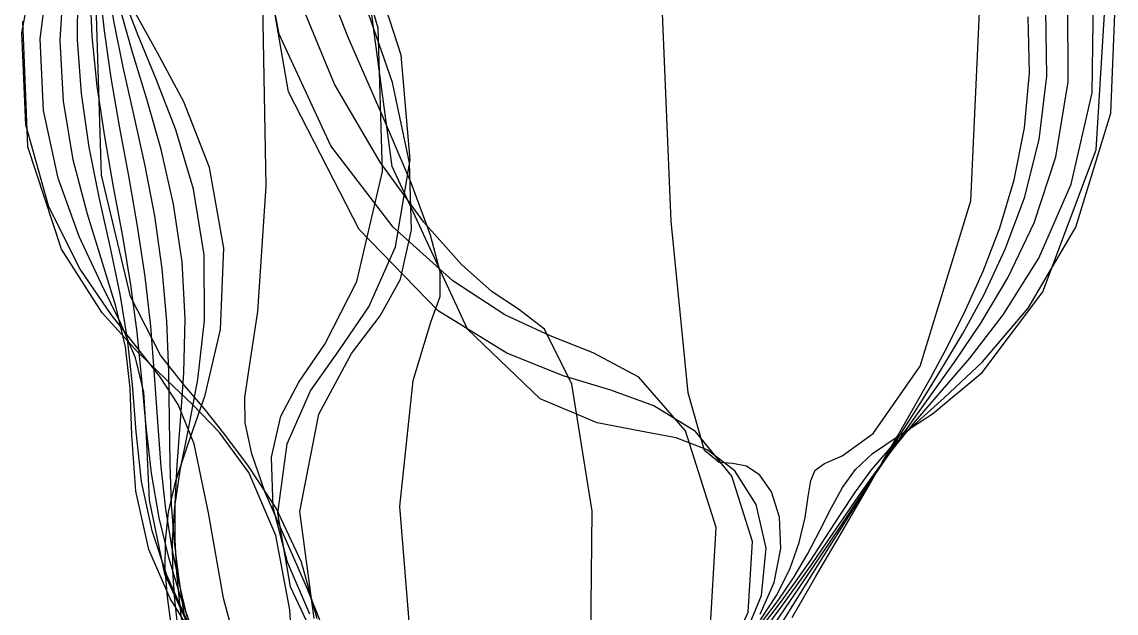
# Model space of a CAD drawing. Header units: metres. Extents: x -511 to 502, y -402 to 468.
# Drawn here: x 104.9 to 502.1, y -178.4 to 36 of the extents above; entities that cross this region are included whole.
import ezdxf

# ---------------------------------------------------------------- set-up
doc = ezdxf.new("R2010")
doc.units = ezdxf.units.M

msp = doc.modelspace()

# ---------------------------------------------------------------- linework, layer by layer
for p, q in [((198.2937, 31.540436, -573.2535), (189.22778, 78.6915, -572.9716)), ((201.65002, 10.59082, -532.1427), (190.43652, 76.30673, -527.568)), ((234.25116, 33.74768, -557.9612), (221.49072, 77.10068, -575.4009)), ((239.2843, -16.484222, -471.73257), (226.95764, 76.09244, -458.01166)), ((340.58362, -36.237762, -430.8477), (335.9159, 74.94736, -408.24484)), ((449.37097, -28.90036, -466.30292), (453.8363, 67.885895, -450.29132)), ((104.89581, 31.97821, -612.9285), (110.66498, 62.41461, -618.83417)), ((223.41254, 30.069305, -605.3301), (211.745, 59.97824, -607.4211)), ((242.54974, 23.871735, -586.9326), (231.21613, 59.399536, -594.8143)), ((494.85852, -10.39389, -532.2123), (499.03284, 58.971375, -525.54175)), ((111.58484, 29.903381, -631.48474), (114.63483, 54.667664, -634.5722)), ((500.1914, 2.846771, -581.29297), (502.08826, 52.018738, -578.83826)), ((118.777405, 29.239807, -642.4497), (120.125305, 50.408264, -644.40216)), ((125.08862, 29.54068, -649.11816), (125.27203, 48.415253, -650.5929)), ((130.41156, 30.67981, -653.18774), (129.64587, 48.022064, -654.49176)), ((134.83441, 32.699005, -655.51044), (133.17114, 48.919647, -656.84076)), ((138.35663, 35.716614, -656.5155), (135.78192, 50.975586, -658.0532)), ((147.08655, 31.050415, -652.298), (141.66718, 45.118134, -655.4162)), ((218.4209, 13.364105, -597.4402), (204.49158, 47.053253, -596.2821)), ((239.42102, 14.0383, -601.2742), (228.8562, 44.359497, -604.7268)), ((493.40332, 10.256317, -612.0044), (493.89795, 46.94812, -611.1181)), ((133.78815, -19.531586, -541.74084), (131.86627, 42.04126, -541.13995)), ((145.1477, 24.569214, -654.3204), (140.78448, 39.854248, -656.42786)), ((193.61731, -23.528625, -529.08826), (192.33307, 42.242493, -528.2637)), ((476.95935, 16.316711, -643.98), (476.51953, 40.179382, -643.94415)), ((484.7256, 14.209045, -631.3067), (484.55396, 43.13629, -631.0229)), ((107.07086, -9.351624, -581.4703), (105.266785, 36.251373, -581.8132)), ((154.18231, 24.827972, -643.09296), (146.31567, 38.898956, -649.13324)), ((470.67615, 17.460022, -652.69354), (470.1709, 37.84613, -652.76746)), ((106.32196, -1.33136, -612.1415), (104.89581, 31.97821, -612.9285)), ((137.29572, 15.720337, -654.3369), (134.83441, 32.699005, -655.51044)), ((141.67639, 19.556702, -655.0116), (138.35663, 35.716614, -656.5155)), ((235.83191, -18.273499, -557.66797), (234.25116, 33.74768, -557.9612)), ((112.792725, 3.811127, -630.56775), (111.58484, 29.903381, -631.48474)), ((119.97516, 7.28363, -641.50854), (118.777405, 29.239807, -642.4497)), ((126.490295, 10.026733, -648.16394), (125.08862, 29.54068, -649.11816)), ((132.23346, 12.679718, -652.1741), (130.41156, 30.67981, -653.18774)), ((153.65967, 15.262268, -648.7043), (147.08655, 31.050415, -652.298)), ((217.08655, -8.898712, -579.92456), (198.2937, 31.540436, -573.2535)), ((235.74359, 1.944336, -604.7066), (223.41254, 30.069305, -605.3301)), ((150.19482, 7.945252, -652.14966), (145.1477, 24.569214, -654.3204)), ((163.68958, 7.019653, -635.8216), (154.18231, 24.827972, -643.09296)), ((245.83356, -14.012421, -585.9333), (242.54974, 23.871735, -586.9326)), ((145.52655, 2.454773, -653.6125), (141.67639, 19.556702, -655.0116)), ((468.854, -2.480072, -653.2652), (470.67615, 17.460022, -652.69354)), ((474.1493, -6.67453, -645.0823), (476.95935, 16.316711, -643.98)), ((134.945, -5.599274, -651.4586), (132.23346, 12.679718, -652.1741)), ((140.36633, -1.85733, -653.35913), (137.29572, 15.720337, -654.3369)), ((160.81964, -3.121002, -644.96454), (153.65967, 15.262268, -648.7043)), ((234.90375, -14.90155, -600.3491), (218.4209, 13.364105, -597.4402)), ((245.59021, -15.108124, -600.36755), (239.42102, 14.0383, -601.2742)), ((480.17334, -12.990662, -633.47327), (484.7256, 14.209045, -631.3067)), ((129.31854, -9.400421, -647.70526), (126.490295, 10.026733, -648.16394)), ((155.41138, -10.291687, -650.13324), (150.19482, 7.945252, -652.14966)), ((227.3678, -39.32898, -550.64124), (201.65002, 10.59082, -532.1427)), ((485.7849, -22.856781, -616.4791), (493.40332, 10.256317, -612.0044)), ((123.55768, -14.060883, -641.514), (119.97516, 7.28363, -641.50854)), ((172.96674, -16.7529, -628.92334), (163.68958, 7.019653, -635.8216)), ((118.0697, -20.7305, -631.69604), (112.792725, 3.811127, -630.56775)), ((149.50964, -15.574249, -652.42993), (145.52655, 2.454773, -653.6125)), ((246.17151, -22.392334, -604.92786), (235.74359, 1.944336, -604.7066)), ((487.4226, -38.460754, -591.1351), (500.1914, 2.846771, -581.29297)), ((114.632996, -31.02478, -616.19696), (106.32196, -1.33136, -612.1415)), ((143.71088, -19.854462, -652.61194), (140.36633, -1.85733, -653.35913)), ((167.20728, -24.637878, -641.8808), (160.81964, -3.121002, -644.96454)), ((465.08496, -21.316467, -654.37146), (468.854, -2.480072, -653.2652)), ((138.1839, -23.815826, -651.0025), (134.945, -5.599274, -651.4586)), ((468.7998, -27.768799, -647.0083), (474.1493, -6.67453, -645.0823)), ((119.21771, -46.36618, -592.9476), (107.07086, -9.351624, -581.4703)), ((133.06726, -28.14264, -647.5925), (129.31854, -9.400421, -647.70526)), ((159.97559, -30.126556, -648.62274), (155.41138, -10.291687, -650.13324)), ((239.68451, -38.427246, -589.1568), (217.08655, -8.898712, -579.92456)), ((475.43933, -61.837494, -554.6781), (494.85852, -10.39389, -532.2123)), ((128.66742, -33.725037, -642.0859), (123.55768, -14.060883, -641.514)), ((153.10815, -34.36844, -651.6062), (149.50964, -15.574249, -652.42993)), ((250.80841, -36.64203, -603.366), (234.90375, -14.90155, -600.3491)), ((240.56366, -45.53949, -591.0666), (245.83356, -14.012421, -585.9333)), ((246.26996, -39.40216, -601.1355), (245.59021, -15.108124, -600.36755)), ((472.3075, -36.81601, -636.9439), (480.17334, -12.990662, -633.47327)), ((144.28888, -63.570984, -566.6037), (133.78815, -19.531586, -541.74084)), ((146.91815, -38.072662, -652.1259), (143.71088, -19.854462, -652.61194)), ((178.21027, -46.068634, -625.675), (172.96674, -16.7529, -628.92334)), ((226.49554, -58.15326, -573.1381), (235.83191, -18.273499, -557.66797)), ((266.60284, -75.408844, -513.19147), (239.2843, -16.484222, -471.73257)), ((125.72156, -41.78601, -633.88513), (118.0697, -20.7305, -631.69604)), ((141.4848, -41.74118, -650.7371), (138.1839, -23.815826, -651.0025)), ((190.50446, -69.00156, -557.75226), (193.61731, -23.528625, -529.08826)), ((253.24597, -41.39853, -604.7501), (246.17151, -22.392334, -604.92786)), ((459.90955, -38.65448, -655.8551), (465.08496, -21.316467, -654.37146)), ((474.0061, -49.72351, -623.0222), (485.7849, -22.856781, -616.4791)), ((171.0036, -48.4993, -640.5325), (167.20728, -24.637878, -641.8808)), ((461.8496, -46.47586, -649.4376), (468.7998, -27.768799, -647.0083)), ((126.086975, -53.670715, -622.1871), (114.632996, -31.02478, -616.19696)), ((137.04742, -45.904297, -647.60144), (133.06726, -28.14264, -647.5925)), ((163.02618, -50.971313, -647.9892), (159.97559, -30.126556, -648.62274)), ((430.9613, -88.83176, -512.4676), (449.37097, -28.90036, -466.30292)), ((134.1604, -51.32318, -642.6891), (128.66742, -33.725037, -642.0859)), ((155.84937, -53.55069, -651.2709), (153.10815, -34.36844, -651.6062)), ((149.6253, -56.295868, -651.92316), (146.91815, -38.072662, -652.1259)), ((255.97998, -68.80344, -571.79755), (227.3678, -39.32898, -550.64124)), ((261.3235, -57.93991, -597.56305), (239.68451, -38.427246, -589.1568)), ((242.37775, -57.27594, -601.2666), (246.26996, -39.40216, -601.1355)), ((264.42566, -52.01178, -604.83813), (250.80841, -36.64203, -603.366)), ((346.74048, -98.56818, -491.79755), (340.58362, -36.237762, -430.8477)), ((453.88293, -54.372955, -657.5552), (459.90955, -38.65448, -655.8551)), ((462.8086, -56.771423, -641.0295), (472.3075, -36.81601, -636.9439)), ((470.18042, -67.86932, -603.9743), (487.4226, -38.460754, -591.1351)), ((133.77283, -59.0625, -635.9232), (125.72156, -41.78601, -633.88513)), ((144.4184, -59.29355, -650.5905), (141.4848, -41.74118, -650.7371)), ((256.72235, -54.644318, -602.16974), (253.24597, -41.39853, -604.7501)), ((134.01056, -69.53665, -606.93835), (119.21771, -46.36618, -592.9476)), ((140.59937, -62.74048, -647.5021), (137.04742, -45.904297, -647.60144)), ((176.95679, -75.50726, -628.1958), (178.21027, -46.068634, -625.675)), ((230.88782, -67.368256, -597.5289), (240.56366, -45.53949, -591.0666)), ((454.16846, -62.798645, -652.07355), (461.8496, -46.47586, -649.4376)), ((139.00818, -67.11005, -642.7907), (134.1604, -51.32318, -642.6891)), ((164.15375, -71.708374, -648.40515), (163.02618, -50.971313, -647.9892)), ((171.24292, -72.32547, -641.4882), (171.0036, -48.4993, -640.5325)), ((461.09033, -70.27643, -630.0818), (474.0061, -49.72351, -623.0222)), ((137.32672, -70.05246, -627.3553), (126.086975, -53.670715, -622.1871)), ((157.51508, -72.57721, -651.4811), (155.84937, -53.55069, -651.2709)), ((256.78278, -63.552948, -594.3362), (256.72235, -54.644318, -602.16974)), ((275.5915, -61.883423, -602.89166), (264.42566, -52.01178, -604.83813)), ((447.46948, -68.558136, -659.33704), (453.88293, -54.372955, -657.5552)), ((140.83362, -73.323944, -636.7898), (133.77283, -59.0625, -635.9232)), ((146.73297, -76.53693, -650.52167), (144.4184, -59.29355, -650.5905)), ((151.65192, -74.30911, -652.0136), (149.6253, -56.295868, -651.92316)), ((214.87622, -80.82599, -590.4242), (226.49554, -58.15326, -573.1381)), ((234.97894, -70.54495, -598.13947), (242.37775, -57.27594, -601.2666)), ((280.17993, -70.18814, -603.1582), (261.3235, -57.93991, -597.56305)), ((453.01648, -73.24457, -645.1784), (462.8086, -56.771423, -641.0295)), ((143.27332, -79.03473, -647.1316), (140.59937, -62.74048, -647.5021)), ((285.19415, -68.13812, -594.94476), (275.5915, -61.883423, -602.89166)), ((446.38892, -77.04794, -654.6984), (454.16846, -62.798645, -652.07355)), ((453.40723, -91.13019, -579.79346), (475.43933, -61.837494, -554.6781)), ((142.4721, -81.84454, -641.9414), (139.00818, -67.11005, -642.7907)), ((155.27124, -84.88922, -591.90906), (144.28888, -63.570984, -566.6037)), ((220.14807, -82.8815, -601.48944), (230.88782, -67.368256, -597.5289)), ((253.3498, -72.913086, -577.8105), (256.78278, -63.552948, -594.3362)), ((146.8714, -83.65787, -617.61414), (134.01056, -69.53665, -606.93835)), ((146.9848, -82.37921, -630.18823), (137.32672, -70.05246, -627.3553)), ((187.367, -89.67459, -585.7052), (190.50446, -69.00156, -557.75226)), ((224.49866, -84.26999, -590.05444), (234.97894, -70.54495, -598.13947)), ((280.97858, -84.18808, -589.0151), (255.97998, -68.80344, -571.79755)), ((296.65558, -77.90076, -604.7272), (280.17993, -70.18814, -603.1582)), ((294.59247, -75.480316, -577.59595), (285.19415, -68.13812, -594.94476)), ((440.99854, -81.410034, -661.10516), (447.46948, -68.558136, -659.33704)), ((448.94385, -85.91467, -636.6719), (461.09033, -70.27643, -630.0818)), ((453.56128, -87.26697, -616.3074), (470.18042, -67.86932, -603.9743)), ((146.11249, -85.77435, -635.60114), (140.83362, -73.323944, -636.7898)), ((153.0774, -91.926575, -652.39984), (151.65192, -74.30911, -652.0136)), ((158.2503, -90.90753, -652.192), (157.51508, -72.57721, -651.4811)), ((163.68555, -91.20416, -649.71735), (164.15375, -71.708374, -648.40515)), ((168.75208, -93.66748, -644.24023), (171.24292, -72.32547, -641.4882)), ((246.87744, -94.02417, -552.28015), (253.3498, -72.913086, -577.8105)), ((293.04547, -100.65753, -552.7644), (266.60284, -75.408844, -513.19147)), ((443.72058, -87.015045, -649.0607), (453.01648, -73.24457, -645.1784)), ((145.00647, -95.43787, -646.5004), (143.27332, -79.03473, -647.1316)), ((148.46887, -93.63223, -650.5617), (146.73297, -76.53693, -650.52167)), ((171.37384, -99.38913, -634.59784), (176.95679, -75.50726, -628.1958)), ((304.49744, -95.338684, -550.32117), (294.59247, -75.480316, -577.59595)), ((312.3059, -83.960205, -601.11414), (296.65558, -77.90076, -604.7272)), ((438.88245, -89.648346, -657.1833), (446.38892, -77.04794, -654.6984)), ((144.22577, -96.8309, -639.9208), (142.4721, -81.84454, -641.9414)), ((154.98529, -92.588776, -629.72504), (146.9848, -82.37921, -630.18823)), ((205.4585, -94.60297, -602.46185), (214.87622, -80.82599, -590.4242)), ((209.68884, -97.75223, -601.9944), (220.14807, -82.8815, -601.48944)), ((434.66956, -93.16315, -662.8019), (440.99854, -81.410034, -661.10516)), ((149.14624, -98.25021, -631.50525), (146.11249, -85.77435, -635.60114)), ((157.43768, -93.802216, -623.80115), (146.8714, -83.65787, -617.61414)), ((163.93866, -95.82315, -608.7484), (155.27124, -84.88922, -591.90906)), ((212.62689, -106.26077, -578.56323), (224.49866, -84.26999, -590.05444)), ((301.41724, -92.295105, -600.7224), (280.97858, -84.18808, -589.0151)), ((328.80438, -92.88782, -591.38666), (312.3059, -83.960205, -601.11414)), ((435.2439, -98.88211, -652.5358), (443.72058, -87.015045, -649.0607)), ((438.33118, -98.29825, -642.3844), (448.94385, -85.91467, -636.6719)), ((439.6903, -100.33591, -626.6556), (453.56128, -87.26697, -616.3074)), ((158.47974, -108.17276, -653.2847), (158.2503, -90.90753, -652.192)), ((162.43616, -108.841705, -651.5584), (163.68555, -91.20416, -649.71735)), ((185.80243, -100.236206, -603.6695), (187.367, -89.67459, -585.7052)), ((413.92615, -113.309204, -555.6269), (430.9613, -88.83176, -512.4676)), ((431.8109, -101.00775, -659.47003), (438.88245, -89.648346, -657.1833)), ((435.46753, -106.15198, -600.56494), (453.40723, -91.13019, -579.79346)), ((150.00208, -110.69983, -650.84503), (148.46887, -93.63223, -650.5617)), ((154.21661, -108.989746, -653.0874), (153.0774, -91.926575, -652.39984)), ((161.67157, -102.740875, -624.77734), (154.98529, -92.588776, -629.72504)), ((166.8902, -102.858185, -625.66345), (157.43768, -93.802216, -623.80115)), ((165.3197, -111.62695, -647.70526), (168.75208, -93.66748, -644.24023)), ((198.8617, -106.97043, -609.27203), (205.4585, -94.60297, -602.46185)), ((242.12537, -139.70471, -533.3298), (246.87744, -94.02417, -552.28015)), ((318.6317, -97.5943, -607.2236), (301.41724, -92.295105, -600.7224)), ((345.72913, -112.23978, -577.4211), (328.80438, -92.88782, -591.38666)), ((428.5813, -104.03439, -664.3992), (434.66956, -93.16315, -662.8019)), ((144.80719, -113.89847, -637.23694), (144.22577, -96.8309, -639.9208)), ((146.33069, -112.630066, -645.9427), (145.00647, -95.43787, -646.5004)), ((150.07623, -114.17557, -624.5642), (149.14624, -98.25021, -631.50525)), ((171.19629, -104.31641, -618.272), (163.93866, -95.82315, -608.7484)), ((201.14026, -116.9769, -600.6725), (209.68884, -97.75223, -601.9944)), ((311.91766, -141.44598, -529.6067), (304.49744, -95.338684, -550.32117)), ((334.30475, -103.2655, -609.1371), (318.6317, -97.5943, -607.2236)), ((352.63196, -119.38806, -544.1415), (346.74048, -98.56818, -491.79755)), ((427.61133, -109.48892, -655.5837), (435.2439, -98.88211, -652.5358)), ((429.3047, -108.76425, -647.17096), (438.33118, -98.29825, -642.3844)), ((167.41272, -117.02875, -614.674), (161.67157, -102.740875, -624.77734)), ((165.31403, -116.968994, -641.5364), (171.37384, -99.38913, -634.59784)), ((176.58954, -112.929504, -623.17004), (166.8902, -102.858185, -625.66345)), ((185.99054, -109.44684, -613.80457), (185.80243, -100.236206, -603.6695)), ((313.66602, -109.354034, -580.9286), (293.04547, -100.65753, -552.7644)), ((349.35248, -112.53113, -607.38605), (334.30475, -103.2655, -609.1371)), ((425.20166, -111.454254, -661.54706), (431.8109, -101.00775, -659.47003)), ((428.76904, -110.09271, -634.8457), (439.6903, -100.33591, -626.6556)), ((178.56049, -113.57547, -622.7784), (171.19629, -104.31641, -618.272)), ((195.44672, -121.83508, -613.0133), (198.8617, -106.97043, -609.27203)), ((205.7547, -141.49765, -572.0234), (212.62689, -106.26077, -578.56323)), ((422.583, -114.496155, -615.9534), (435.46753, -106.15198, -600.56494)), ((422.766, -114.19998, -665.8884), (428.5813, -104.03439, -664.3992)), ((151.9201, -127.60098, -651.5759), (150.00208, -110.69983, -650.84503)), ((155.48383, -125.322174, -654.0831), (154.21661, -108.989746, -653.0874)), ((158.69397, -124.21658, -654.6226), (158.47974, -108.17276, -653.2847)), ((161.21216, -124.596375, -653.5652), (162.43616, -108.841705, -651.5584)), ((188.30664, -120.60242, -619.28436), (185.99054, -109.44684, -613.80457)), ((329.49304, -112.43686, -599.0698), (313.66602, -109.354034, -580.9286)), ((420.2318, -118.43497, -641.2152), (428.76904, -110.09271, -634.8457)), ((420.7019, -119.27997, -658.24554), (427.61133, -109.48892, -655.5837)), ((421.59106, -118.20651, -651.14734), (429.3047, -108.76425, -647.17096)), ((146.2602, -134.12848, -635.80505), (144.80719, -113.89847, -637.23694)), ((148.36823, -130.69846, -646.13995), (146.33069, -112.630066, -645.9427)), ((151.24951, -137.44577, -618.9277), (150.07623, -114.17557, -624.5642)), ((162.33954, -126.70862, -651.03613), (165.3197, -111.62695, -647.70526)), ((187.23474, -127.368744, -616.8048), (176.58954, -112.929504, -623.17004)), ((187.20062, -125.13519, -623.89264), (178.56049, -113.57547, -622.7784)), ((342.4024, -114.87323, -610.1115), (329.49304, -112.43686, -599.0698)), ((353.6883, -119.12045, -616.32935), (342.4024, -114.87323, -610.1115)), ((356.898, -147.37637, -568.93567), (345.72913, -112.23978, -577.4211)), ((362.6034, -128.70618, -604.16986), (349.35248, -112.53113, -607.38605)), ((402.67883, -121.30472, -586.23236), (413.92615, -113.309204, -555.6269)), ((413.69092, -120.52609, -626.9933), (422.583, -114.496155, -615.9534)), ((417.21912, -123.789764, -667.27234), (422.766, -114.19998, -665.8884)), ((419.01282, -121.22186, -663.42773), (425.20166, -111.454254, -661.54706)), ((160.79596, -130.43799, -647.2535), (165.31403, -116.968994, -641.5364)), ((172.68188, -141.96335, -605.0048), (167.41272, -117.02875, -614.674)), ((197.84302, -142.095, -601.1361), (201.14026, -116.9769, -600.6725)), ((363.66217, -126.823395, -619.50885), (353.6883, -119.12045, -616.32935)), ((413.3452, -126.39172, -646.2066), (420.2318, -118.43497, -641.2152)), ((414.8236, -127.14072, -654.4784), (421.59106, -118.20651, -651.14734)), ((193.20654, -134.60742, -622.4458), (188.30664, -120.60242, -619.28436)), ((196.14453, -140.06345, -616.06104), (195.44672, -121.83508, -613.0133)), ((357.9751, -123.78024, -578.80084), (352.63196, -119.38806, -544.1415)), ((396.20288, -124.16492, -606.4539), (402.67883, -121.30472, -586.23236)), ((407.4674, -126.345856, -634.9424), (413.69092, -120.52609, -626.9933)), ((413.1775, -130.46085, -665.1357), (419.01282, -121.22186, -663.42773)), ((414.34863, -128.5249, -660.58466), (420.7019, -119.27997, -658.24554)), ((157.19922, -140.7023, -655.36957), (155.48383, -125.322174, -654.0831)), ((159.25568, -139.02823, -656.0887), (158.69397, -124.21658, -654.6226)), ((160.40448, -139.83057, -653.86066), (162.33954, -126.70862, -651.03613)), ((160.51196, -138.76624, -655.50116), (161.21216, -124.596375, -653.5652)), ((197.16565, -140.3872, -623.20734), (187.20062, -125.13519, -623.89264)), ((363.02014, -124.184235, -600.50745), (357.9751, -123.78024, -578.80084)), ((367.96478, -125.14557, -614.0648), (363.02014, -124.184235, -600.50745)), ((371.39685, -138.94986, -621.43896), (363.66217, -126.823395, -619.50885)), ((372.76324, -128.34158, -622.6062), (367.96478, -125.14557, -614.0648)), ((391.22888, -130.3576, -628.6917), (392.83093, -126.59155, -619.76025)), ((392.83093, -126.59155, -619.76025), (396.20288, -124.16492, -606.4539)), ((402.77368, -132.84824, -640.81824), (407.4674, -126.345856, -634.9424)), ((407.43884, -134.42386, -650.2182), (413.3452, -126.39172, -646.2066)), ((411.9215, -132.8942, -668.5586), (417.21912, -123.789764, -667.27234)), ((152.1278, -148.5606, -647.6885), (148.36823, -130.69846, -646.13995)), ((154.68665, -143.82849, -652.8936), (151.9201, -127.60098, -651.5759)), ((158.1247, -141.83688, -651.4704), (160.79596, -130.43799, -647.2535)), ((197.08282, -150.25226, -611.35724), (187.23474, -127.368744, -616.8048)), ((370.12573, -152.3741, -603.6016), (362.6034, -128.70618, -604.16986)), ((376.99817, -134.45767, -628.166), (372.76324, -128.34158, -622.6062)), ((390.3263, -136.05383, -634.9337), (391.22888, -130.3576, -628.6917)), ((407.63367, -139.26047, -666.6957), (413.1775, -130.46085, -665.1357)), ((408.3971, -137.36261, -662.66406), (414.34863, -128.5249, -660.58466)), ((408.66345, -135.80951, -657.3224), (414.8236, -127.14072, -654.4784)), ((150.99127, -155.2752, -637.88354), (146.2602, -134.12848, -635.80505)), ((200.41193, -151.17528, -625.0085), (193.20654, -134.60742, -622.4458)), ((379.84882, -143.56244, -632.2205), (376.99817, -134.45767, -628.166)), ((398.70532, -140.27185, -645.36914), (402.77368, -132.84824, -640.81824)), ((401.9884, -142.638, -653.56323), (407.43884, -134.42386, -650.2182)), ((406.85193, -141.5745, -669.75586), (411.9215, -132.8942, -668.5586)), ((156.77509, -164.2103, -622.0901), (151.24951, -137.44577, -618.9277)), ((160.50732, -151.70871, -657.25464), (160.51196, -138.76624, -655.50116)), ((375.05817, -154.89197, -623.99036), (371.39685, -138.94986, -621.43896)), ((389.1975, -143.66544, -639.6291), (390.3263, -136.05383, -634.9337)), ((402.73364, -145.84865, -664.53656), (408.3971, -137.36261, -662.66406)), ((402.85327, -144.27911, -659.80804), (408.66345, -135.80951, -657.3224)), ((156.97888, -152.32086, -654.44244), (158.1247, -141.83688, -651.4704)), ((159.44897, -154.91881, -656.8785), (157.19922, -140.7023, -655.36957)), ((160.31323, -152.67049, -657.59186), (159.25568, -139.02823, -656.0887)), ((159.56824, -151.74515, -656.1173), (160.40448, -139.83057, -653.86066)), ((178.11316, -172.91548, -609.38605), (172.68188, -141.96335, -605.0048)), ((201.28082, -159.96947, -620.1414), (196.14453, -140.06345, -616.06104)), ((206.4331, -159.8823, -623.4579), (197.16565, -140.3872, -623.20734)), ((202.3717, -168.86623, -606.4346), (197.84302, -142.095, -601.1361)), ((210.95093, -180.34921, -579.9466), (205.7547, -141.49765, -572.0234)), ((246.51782, -193.3974, -546.3447), (242.12537, -139.70471, -533.3298)), ((311.33258, -196.32259, -543.35156), (311.91766, -141.44598, -529.6067)), ((394.60022, -148.46558, -649.12146), (398.70532, -140.27185, -645.36914)), ((396.64612, -150.93684, -656.4652), (401.9884, -142.638, -653.56323)), ((401.99243, -149.87433, -670.8722), (406.85193, -141.5745, -669.75586)), ((402.33533, -147.66985, -668.1289), (407.63367, -139.26047, -666.6957)), ((158.3175, -158.74059, -654.7342), (154.68665, -143.82849, -652.8936)), ((380.3463, -154.96205, -635.88965), (379.84882, -143.56244, -632.2205)), ((387.09705, -152.72755, -643.55884), (389.1975, -143.66544, -639.6291)), ((397.2334, -152.52086, -662.0285), (402.85327, -144.27911, -659.80804)), ((397.29065, -153.99524, -666.24133), (402.73364, -145.84865, -664.53656)), ((157.51862, -164.58267, -650.47723), (152.1278, -148.5606, -647.6885)), ((202.18799, -177.2258, -615.63007), (197.08282, -150.25226, -611.35724)), ((354.59918, -187.03325, -577.525), (356.898, -147.37637, -568.93567)), ((390.06372, -157.0565, -652.4176), (394.60022, -148.46558, -649.12146)), ((397.255, -155.71877, -669.452), (402.33533, -147.66985, -668.1289)), ((397.3329, -157.82808, -671.9142), (401.99243, -149.87433, -670.8722)), ((156.96509, -162.4436, -656.48), (156.97888, -152.32086, -654.44244)), ((159.65411, -162.9426, -657.8686), (159.56824, -151.74515, -656.1173)), ((161.81836, -165.25186, -659.0613), (160.31323, -152.67049, -657.59186)), ((161.14502, -163.73064, -658.7907), (160.50732, -151.70871, -657.25464)), ((208.38135, -169.05992, -628.3264), (200.41193, -151.17528, -625.0085)), ((368.47003, -177.98587, -609.12524), (370.12573, -152.3741, -603.6016)), ((373.3999, -171.95949, -628.41223), (375.05817, -154.89197, -623.99036)), ((383.61407, -162.45937, -647.2027), (387.09705, -152.72755, -643.55884)), ((391.23938, -159.13542, -659.06714), (396.64612, -150.93684, -656.4652)), ((391.73474, -160.4732, -664.04456), (397.2334, -152.52086, -662.0285)), ((392.04004, -161.80096, -667.805), (397.29065, -153.99524, -666.24133)), ((158.66895, -173.0803, -643.1071), (150.99127, -155.2752, -637.88354)), ((162.4049, -171.96638, -656.8523), (158.3175, -158.74059, -654.7342)), ((162.08508, -167.87456, -658.4964), (159.44897, -154.91881, -656.8785)), ((377.9403, -167.23236, -639.85724), (380.3463, -154.96205, -635.88965)), ((384.9779, -165.60803, -655.44696), (390.06372, -157.0565, -652.4176)), ((392.3817, -163.43025, -670.677), (397.255, -155.71877, -669.452)), ((392.8667, -165.46721, -672.8871), (397.3329, -157.82808, -671.9142)), ((157.76398, -172.48451, -657.82214), (156.96509, -162.4436, -656.48)), ((209.42175, -178.76544, -625.7601), (201.28082, -159.96947, -620.1414)), ((212.10059, -180.50987, -627.5868), (206.4331, -159.8823, -623.4579)), ((378.77765, -172.02084, -650.76855), (383.61407, -162.45937, -647.2027)), ((385.7433, -167.05191, -661.44775), (391.23938, -159.13542, -659.06714)), ((386.3529, -168.08313, -665.8917), (391.73474, -160.4732, -664.04456)), ((386.98254, -169.26857, -669.2449), (392.04004, -161.80096, -667.805)), ((165.96796, -184.11563, -632.7139), (156.77509, -164.2103, -622.0901)), ((163.49481, -177.95148, -653.7905), (157.51862, -164.58267, -650.47723)), ((160.41998, -173.73555, -659.2047), (159.65411, -162.9426, -657.8686)), ((162.25397, -175.07903, -660.11194), (161.14502, -163.73064, -658.7907)), ((163.60071, -176.92268, -660.4442), (161.81836, -165.25186, -659.0613)), ((379.4469, -173.7604, -658.28485), (384.9779, -165.60803, -655.44696)), ((387.71497, -170.82867, -671.8125), (392.3817, -163.43025, -670.677)), ((388.59253, -172.82338, -673.7952), (392.8667, -165.46721, -672.8871)), ((164.83948, -179.63644, -660.10297), (162.08508, -167.87456, -658.4964)), ((212.7702, -190.9317, -615.94073), (202.3717, -168.86623, -606.4346)), ((215.14612, -186.06905, -633.1534), (208.38135, -169.05992, -628.3264)), ((372.93085, -178.791, -644.2731), (377.9403, -167.23236, -639.85724)), ((380.22516, -174.56224, -663.6422), (385.7433, -167.05191, -661.44775)), ((381.12164, -175.32645, -667.5893), (386.3529, -168.08313, -665.8917)), ((382.13086, -176.41277, -670.57214), (386.98254, -169.26857, -669.2449)), ((159.12659, -182.64124, -658.6396), (157.76398, -172.48451, -657.82214)), ((166.80176, -186.13907, -649.04767), (158.66895, -173.0803, -643.1071)), ((161.61676, -184.34885, -660.2138), (160.41998, -173.73555, -659.2047)), ((166.43262, -183.55704, -658.97546), (162.4049, -171.96638, -656.8523)), ((183.62067, -193.64197, -625.213), (178.11316, -172.91548, -609.38605)), ((367.21313, -186.89435, -634.58746), (373.3999, -171.95949, -628.41223)), ((372.97784, -180.79488, -654.262), (378.77765, -172.02084, -650.76855)), ((373.69562, -181.30952, -660.9384), (379.4469, -173.7604, -658.28485)), ((374.79242, -181.61792, -665.6621), (380.22516, -174.56224, -663.6422)), ((383.25775, -177.942, -672.8651), (387.71497, -170.82867, -671.8125)), ((384.51, -179.929, -674.6425), (388.59253, -172.82338, -673.7952)), ((163.61652, -185.96149, -661.2396), (162.25397, -175.07903, -660.11194)), ((169.05481, -188.95628, -656.96), (163.49481, -177.95148, -653.7905)), ((165.44543, -187.8631, -661.70856), (163.60071, -176.92268, -660.4442)), ((203.17792, -196.56638, -628.0923), (202.18799, -177.2258, -615.63007)), ((359.4867, -197.9546, -619.6111), (368.47003, -177.98587, -609.12524)), ((376.0868, -182.21075, -669.1479), (381.12164, -175.32645, -667.5893)), ((377.5025, -183.26009, -671.79474), (382.13086, -176.41277, -670.57214)), ((379.01532, -184.80238, -673.84045), (383.25775, -177.942, -672.8651))]:
    msp.add_line(p, q)

doc.saveas('drawing.dxf')
